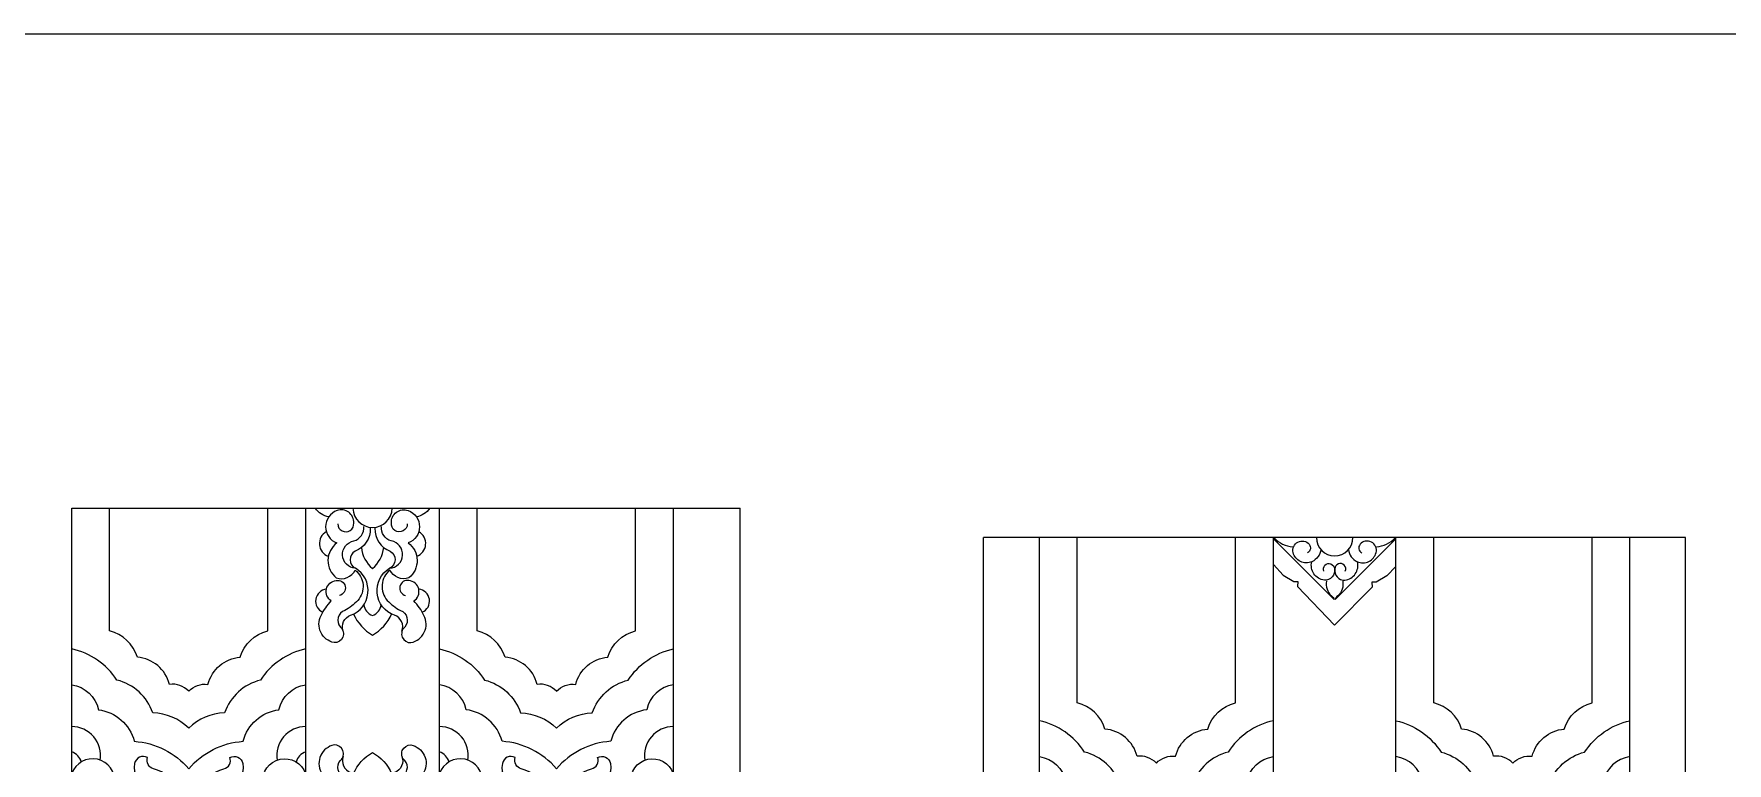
# Model space of a CAD drawing. Extents: x -66030 to 95157, y -13132 to 45879.
# Drawn here: x -25992 to -24472, y 5280 to 5934 of the extents above; entities that cross this region are included whole.
import ezdxf

# ---------------------------------------------------------------- set-up
doc = ezdxf.new("R2010")
doc.units = 0
doc.header["$LTSCALE"] = 100
doc.header["$MEASUREMENT"] = 0
for name, color, linetype in [('3', 11, 'CONTINUOUS'), ('4', 121, 'CONTINUOUS'), ('7', 105, 'CONTINUOUS')]:
    doc.layers.add(name, color=color, linetype=linetype)

# ---------------------------------------------------------------- blocks, each defined once
blk = doc.blocks.new('A$C7AD52639')
at = {"layer": '3'}
for points in [[(105, 935.9, 0.239484), (87.7, 942.1, 0.320216), (58.9, 966.5, 0.26319), (34, 990.1), (34, 1100)], [(105, 935.9, -0.239484), (122.3, 942.1, -0.320216), (151.1, 966.5, -0.26319), (176, 990.1), (176, 1100)], [(230.7, 1092.4, -0.201926), (218.7, 1100, -0.201926)], [(238.8, 1086, 1.04366), (253.1, 1086.8, 0.543044), (238.1, 1098, 0.701308), (238, 1068.9, 0.493057), (237.4, 1037.6, 0.37421), (254.5, 1044.6, -0.425183), (256.8, 1017.4, -0.086046), (245, 1008.4, 0.528064), (241.1, 993.5, -0.719531), (235.5, 979.5, -0.505138), (223.9, 1003.9, -0.080535), (233, 1016.9, -0.720319), (237.4, 1035.2, -0.989079), (240.3, 1021.8)], [(301.2, 1086, -1.04366), (286.9, 1086.8, -0.543044), (301.9, 1098, -0.701308), (302, 1068.9, -0.493057), (302.6, 1037.6, -0.37421), (285.5, 1044.6, 0.425183), (283.2, 1017.4, 0.086046), (295, 1008.4, -0.528064), (298.9, 993.5, 0.719531), (304.5, 979.5, 0.505138), (316.1, 1003.9, 0.080535), (307, 1016.9, 0.720319), (302.6, 1035.2, 0.989079), (299.7, 1021.8)], [(321.3, 1100, -0.201926), (309.3, 1092.4, -0.201926)], [(435, 935.9, 0.239484), (417.7, 942.1, 0.320216), (388.9, 966.5, 0.26319), (364, 990.1), (364, 1100)], [(435, 935.9, -0.239484), (452.3, 942.1, -0.320216), (481.1, 966.5, -0.26319), (506, 990.1), (506, 1100)], [(267.9, 1082.1, -0.321129), (254.3, 1061.5, 0.611525), (254.7, 1046.3, -0.893103), (253.2, 1070.7, 0.362566), (262.1, 1083.8, 0.362566)], [(272.1, 1082.1, 0.321129), (285.7, 1061.5, -0.611525), (285.3, 1046.3, 0.893103), (286.8, 1070.7, -0.362566), (277.9, 1083.8, -0.362566)], [(260, 1064.8, 0.196707), (270, 1046.1, 0.196707), (280, 1064.8, 0.196707)], [(243.7, 989.8, -0.424583), (250.3, 1004.1, 0.633267), (254.7, 1046.3, 0.596833)], [(296.3, 989.8, 0.424583), (289.7, 1004.1, -0.633267), (285.3, 1046.3, -0.596833)], [(252.9, 1005.2, 0.160824), (270, 986.3, 0.160824), (287.1, 1005.2, 0.160824)], [(262.3, 1013.6, 0.297074), (270, 1003.9, 0.297074), (277.7, 1013.6)], [(210, 973.9, 0.197445), (169.4, 945.9, 0.252849), (137.2, 916.6, 0.190459), (105, 902.7, 0.190459), (72.8, 916.6, 0.252849), (40.6, 945.9, 0.197445), (0, 973.9)], [(330, 973.9, -0.197445), (370.6, 945.9, -0.252849), (402.8, 916.6, -0.190459), (435, 902.7, -0.190459), (467.2, 916.6, -0.252849), (499.4, 945.9, -0.197445), (540, 973.9)], [(0, 941.8, -0.314235), (24, 919.3, -0.307834), (56.2, 891, -0.202296), (105, 866.4, -0.202296), (153.8, 891, -0.307834), (186, 919.3, -0.314235), (210, 941.8)], [(540, 941.8, 0.314235), (516, 919.3, 0.307834), (483.8, 891, 0.202296), (435, 866.4, 0.202296), (386.2, 891, 0.307834), (354, 919.3, 0.314235), (330, 941.8)], [(238.8, 781.3, -1.04366), (253.1, 780.4, -0.543044), (238.1, 769.2, -0.701308), (238, 798.3, -0.493057), (237.4, 829.7, -0.37421), (254.5, 822.7, 0.425183), (256.8, 849.8, 0.086046), (245, 858.8, -0.528064), (241.1, 873.8, 0.719531), (235.5, 887.7, 0.505138), (223.9, 863.3, 0.080535), (233, 850.4, 0.720319), (237.4, 832, 0.989079), (240.3, 845.4)], [(301.2, 781.3, 1.04366), (286.9, 780.4, 0.543044), (301.9, 769.2, 0.701308), (302, 798.3, 0.493057), (302.6, 829.7, 0.37421), (285.5, 822.7, -0.425183), (283.2, 849.8, -0.086046), (295, 858.8, 0.528064), (298.9, 873.8, -0.719531), (304.5, 887.7, -0.505138), (316.1, 863.3, -0.080535), (307, 850.4, -0.720319), (302.6, 832, -0.989079), (299.7, 845.4)], [(22, 851.9, 0.635844), (13.8, 855.5, 0.51812), (20.8, 835, 0.46023), (38.4, 853.7, 0.892368), (0.2, 862)], [(99.9, 819.9, 0.427765), (73.4, 866.2, -0.424522), (68, 876.5, 0.5049), (56.5, 871.2, 0.406526), (69.9, 849.7, 0.416626), (70.4, 830.7, 0.929761), (82.8, 841.6, -0.267895), (90.6, 819.8)], [(110.1, 819.9, -0.427765), (136.6, 866.2, 0.424522), (142, 876.5, -0.5049), (153.5, 871.2, -0.406526), (140.1, 849.7, -0.416626), (139.6, 830.7, -0.929761), (127.2, 841.6, 0.267895), (119.4, 819.8)], [(188, 851.9, -0.635844), (196.2, 855.5, -0.51812), (189.2, 835, -0.46023), (171.6, 853.7, -0.892368), (209.8, 862)], [(243.7, 877.5, 0.424583), (250.3, 863.1, -0.633267), (254.7, 820.9, -0.596833)], [(252.9, 862, -0.160824), (270, 881, -0.160824), (287.1, 862, -0.160824)], [(296.3, 877.5, -0.424583), (289.7, 863.1, 0.633267), (285.3, 820.9, 0.596833)], [(352, 851.9, 0.635844), (343.8, 855.5, 0.51812), (350.8, 835, 0.46023), (368.4, 853.7, 0.892368), (330.2, 862)], [(429.9, 819.9, 0.427765), (403.4, 866.2, -0.424522), (398, 876.5, 0.5049), (386.5, 871.2, 0.406526), (399.9, 849.7, 0.416626), (400.4, 830.7, 0.929761), (412.8, 841.6, -0.267895), (420.6, 819.8)], [(440.1, 819.9, -0.427765), (466.6, 866.2, 0.424522), (472, 876.5, -0.5049), (483.5, 871.2, -0.406526), (470.1, 849.7, -0.416626), (469.6, 830.7, -0.929761), (457.2, 841.6, 0.267895), (449.4, 819.8)], [(518, 851.9, -0.635844), (526.2, 855.5, -0.51812), (519.2, 835, -0.46023), (501.6, 853.7, -0.892368), (539.8, 862)]]:
    blk.add_lwpolyline(points, format="xyb", dxfattribs=at)
for centre, radius, start, end in [((270, 1100.4), 17.6, 181.3116, 358.6884), ((234.4, 1068.4), 12.1, 119.1994, 250.3708), ((305.6, 1068.4), 12.1, 289.6292, 60.8006), ((229.8, 1016.7), 10.9, 96.378, 246.0363), ((310.2, 1016.7), 10.9, 293.9637, 83.622), ((0.1, 878.4), 25.8, 350.4053, 90.1842), ((209.9, 878.4), 25.8, 89.8158, 189.5947), ((330.1, 878.4), 25.8, 350.4053, 90.1842), ((539.9, 878.4), 25.8, 89.8158, 189.5947), ((-4.5, 868.8), 13.6, 15.2748, 70.7302), ((214.5, 868.8), 13.6, 109.2698, 164.7252), ((325.5, 868.8), 13.6, 15.2748, 70.7302)]:
    blk.add_arc(centre, radius, start, end, dxfattribs=at)
at = {"layer": '4'}
for p, q in [((0, 1100), (600, 1100)), ((0, 0), (0, 1100)), ((600, 0), (600, 1100))]:
    blk.add_line(p, q, dxfattribs=at)
at = {"layer": '7'}
for p, q in [((210, 0), (210, 1100)), ((330, 0), (330, 1100)), ((540, 0), (540, 1100))]:
    blk.add_line(p, q, dxfattribs=at)
blk = doc.blocks.new('A$C5F614F5C')
at = {"layer": '3'}
for points in [[(155, 897.7, 0.239484), (137.7, 903.9, 0.320216), (108.9, 928.3, 0.26319), (84, 951.8), (84, 1100)], [(155, 897.7, -0.239484), (172.3, 903.9, -0.320216), (201.1, 928.3, -0.26319), (226, 951.8), (226, 1100)], [(302.5, 1089.4, -0.27562), (294.6, 1078.4, -0.463965), (277.8, 1086.6, -0.801578), (292.2, 1094, -0.483384), (290.6, 1086.4)], [(327.5, 1089.4, 0.27562), (335.4, 1078.4, 0.463965), (352.2, 1086.6, 0.801578), (337.8, 1094, 0.483384), (339.4, 1086.4)], [(475, 897.7, 0.239484), (457.7, 903.9, 0.320216), (428.9, 928.3, 0.26319), (404, 951.8), (404, 1100)], [(475, 897.7, -0.239484), (492.3, 903.9, -0.320216), (521.1, 928.3, -0.26319), (546, 951.8), (546, 1100)], [(305.4, 1069.9, -1.221288), (314.8, 1072, -0.477139), (305.8, 1061.8, -0.451702), (294.5, 1078.3)], [(324.6, 1069.9, 1.221288), (315.2, 1072, 0.477139), (324.2, 1061.8, 0.451702), (335.5, 1078.3)], [(307.7, 1061.1, 0.247988), (312.1, 1047.7, -0.192217), (314.6, 1044.6, -0.192217)], [(322.3, 1061.1, -0.247988), (317.9, 1047.7, 0.192217), (315.4, 1044.6, 0.192217)], [(260, 935.7, 0.197445), (219.4, 907.6, 0.252849), (187.2, 878.3, 0.190459), (155, 864.5, 0.190459), (122.8, 878.3, 0.252849), (90.6, 907.6, 0.197445), (50, 935.7)], [(370, 935.7, -0.197445), (410.6, 907.6, -0.252849), (442.8, 878.3, -0.190459), (475, 864.5, -0.190459), (507.2, 878.3, -0.252849), (539.4, 907.6, -0.197445), (580, 935.7)], [(50, 903.6, -0.314235), (74, 881.1, -0.307834), (106.2, 852.7, -0.202296), (155, 828.2, -0.202296), (203.8, 852.7, -0.307834), (236, 881.1, -0.314235), (260, 903.6)], [(580, 903.6, 0.314235), (556, 881.1, 0.307834), (523.8, 852.7, 0.202296), (475, 828.2, 0.202296), (426.2, 852.7, 0.307834), (394, 881.1, 0.314235), (370, 903.6)]]:
    blk.add_lwpolyline(points, format="xyb", dxfattribs=at)
for points in [[(260, 1098.9), (314.6, 1044.6)], [(370, 1098.9), (315.4, 1044.6)], [(260, 1075.9), (268.8, 1066.4), (278.3, 1060.7), (282.1, 1060.7), (281.8, 1056.1), (315, 1021.6)], [(370, 1074.1), (361.9, 1065.7), (352.3, 1060.1), (348.5, 1060.1), (348.8, 1055.5), (315, 1021.6)]]:
    blk.add_lwpolyline(points, dxfattribs=at)
for centre, radius, start, end in [((279.8, 1118.1), 26.5, 223.8997, 265.0173), ((315, 1100), 16.3, 180, 0), ((350.2, 1118.1), 26.5, 274.9827, 316.1003)]:
    blk.add_arc(centre, radius, start, end, dxfattribs=at)
at = {"layer": '4'}
for p, q in [((0, 0), (0, 1100)), ((630, 1100), (0, 1100)), ((630, 0), (630, 1100))]:
    blk.add_line(p, q, dxfattribs=at)
at = {"layer": '7'}
for p, q in [((50, 0), (50, 1100)), ((260, 0), (260, 1100)), ((370, 0), (370, 1100)), ((580, 0), (580, 1100))]:
    blk.add_line(p, q, dxfattribs=at)

msp = doc.modelspace()

# ---------------------------------------------------------------- linework, layer by layer
at = {"layer": '3', "color": 2}
msp.add_line((-61048.5, 5934.5), (9054, 5934.5), dxfattribs=at)

# ---------------------------------------------------------------- block references
at = {"layer": '4'}
for name, p in [('A$C7AD52639', (-25958, 4408.9)), ('A$C5F614F5C', (-25139.6, 4382.6))]:
    msp.add_blockref(name, p, dxfattribs=at)

doc.saveas('drawing.dxf')
